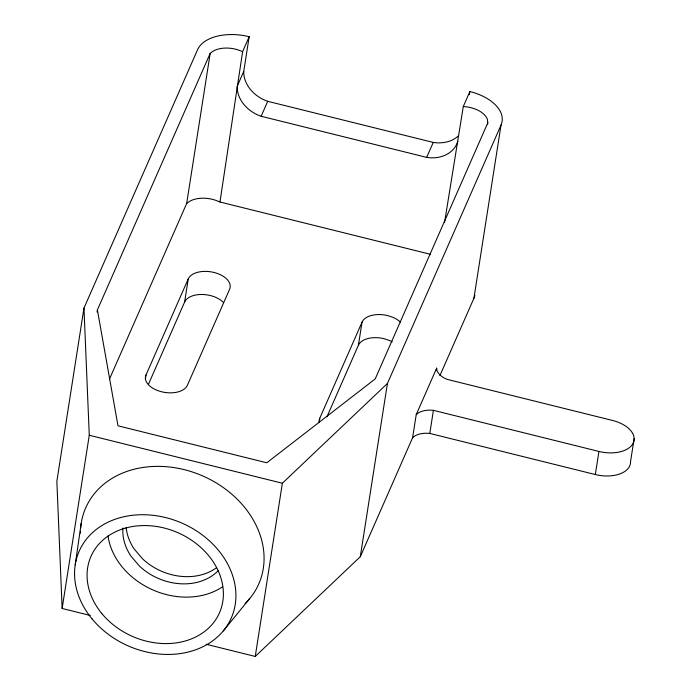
<?xml version="1.0" encoding="UTF-8"?>
<svg xmlns="http://www.w3.org/2000/svg" width="691" height="691" viewBox="0 0 691 691"><rect width="100%" height="100%" fill="white"/><g stroke="black" fill="none" stroke-linecap="round" stroke-linejoin="round"><path stroke-width="1.04" d="M75.198 564.918L81.184 523.467M430.536 254.323L219.971 202.005L242.61 51.661L249.175 36.718A42.963 24.824 8.9 0 0 197.583 49.674L83.974 308.082L56.852 481.307L62.138 608.469L90.322 615.474M97.06 312.03L97.396 309.905L210.185 53.354L212.552 51.531A22.483 12.991 8.9 0 1 238.81 50.158L242.61 51.661M62.138 608.469L89.269 435.252L83.974 308.082M145.343 379.204L146 375.006L188.237 278.939A21.481 12.412 8.9 0 1 214.037 272.461A21.481 12.412 8.9 0 1 229.619 289.227L187.382 385.293A21.481 12.412 8.9 0 1 161.582 391.771A21.481 12.412 8.9 0 1 146 375.006M109.463 379.117L186.674 203.474L210.185 53.354M148.418 384.377L184.618 302.036L188.237 278.939M457.874 141.137A32.227 25.999 23.7 0 1 426.667 157.384L261.146 116.261A32.227 25.999 23.7 0 1 237.177 86.306L243.75 71.363L249.175 36.718M206.186 644.262L255.247 656.45L282.369 483.234L387.426 383.479L501.027 125.071A42.963 24.824 8.9 0 0 469.871 91.549L463.298 106.5L444.555 222.502M319.138 422.391L319.795 418.185L362.032 322.127A21.481 12.412 8.9 0 1 387.832 315.64L393.006 317.368A21.481 12.412 8.9 0 1 400.365 322.075M326.955 416.777L358.413 345.224L362.032 322.127M255.247 656.45L360.296 556.704L387.426 383.479M360.296 556.704L412.596 437.74L416.215 414.643L436.652 368.165A19.331 11.177 8.9 0 0 447.034 379.333L612.554 420.465A28.642 16.549 8.9 0 1 633.327 442.81A28.642 16.549 8.9 0 1 598.933 451.448L433.412 410.324A19.331 11.177 8.9 0 0 416.215 414.643M469.37 94.702L469.871 91.549M436.323 370.264L436.652 368.165M412.596 437.74A19.331 11.177 8.9 0 1 429.793 433.421L433.412 410.324M487.656 124.501L487.535 119.854A22.483 12.991 8.9 0 0 467.539 106.993L463.298 106.5M439.917 375.602L473.905 298.287L501.027 125.071M429.793 433.421L595.314 474.544L598.933 451.448M634.148 438.569L630.538 461.666A28.642 16.549 8.9 0 1 595.314 474.544M261.146 116.261L267.719 101.309A32.227 25.999 23.7 0 1 243.75 71.363M426.667 157.384L433.24 142.432A32.227 25.999 23.7 0 0 458.168 136.092M487.993 122.376L375.204 378.927L266.795 462.78L117.988 425.803L97.396 309.905M223.279 630.926L249.693 598.587M186.674 203.474L189.144 201.634A23.019 13.302 8.9 0 1 216.102 200.442L219.971 202.005M267.719 101.309L433.24 142.432M89.269 435.252L282.369 483.234M80.631 528.295A94.529 76.26 23.7 0 1 204.579 476.773A94.529 76.26 23.7 0 1 245.063 603.606M80.441 533.202A94.529 76.26 23.7 0 1 80.476 531.232M474.881 295.169A42.963 24.824 8.9 0 1 473.905 298.287M216.533 567.717A54.416 43.904 23.7 0 1 142.579 558.855L134.158 548.965A54.416 43.904 23.7 0 1 126.151 527.423M358.413 345.224A21.481 12.412 8.9 0 1 384.213 338.737L389.396 340.464A21.481 12.412 8.9 0 1 392.186 341.838M184.618 302.036A21.481 12.412 8.9 0 1 202.109 294.478A21.481 12.412 8.9 0 1 223.556 302.598M319.182 421.372A21.481 12.412 8.9 0 1 319.795 418.185M218.373 570.55A54.416 43.904 23.7 0 1 139.418 566.059L130.988 556.169A54.416 43.904 23.7 0 1 122.92 528.002M222.243 587.013A70.18 56.619 23.7 0 1 152.469 589.751A70.18 56.619 23.7 0 1 108.021 536.086M101.741 613.427A70.18 56.619 23.7 0 0 218.563 614.765A70.18 56.619 23.7 0 0 145.378 525.566A70.18 56.619 23.7 0 0 101.741 613.427M91.912 618.721A83.067 67.018 23.7 0 0 230.198 620.311A83.067 67.018 23.7 0 0 143.573 514.726A83.067 67.018 23.7 0 0 91.912 618.721"/></g></svg>
